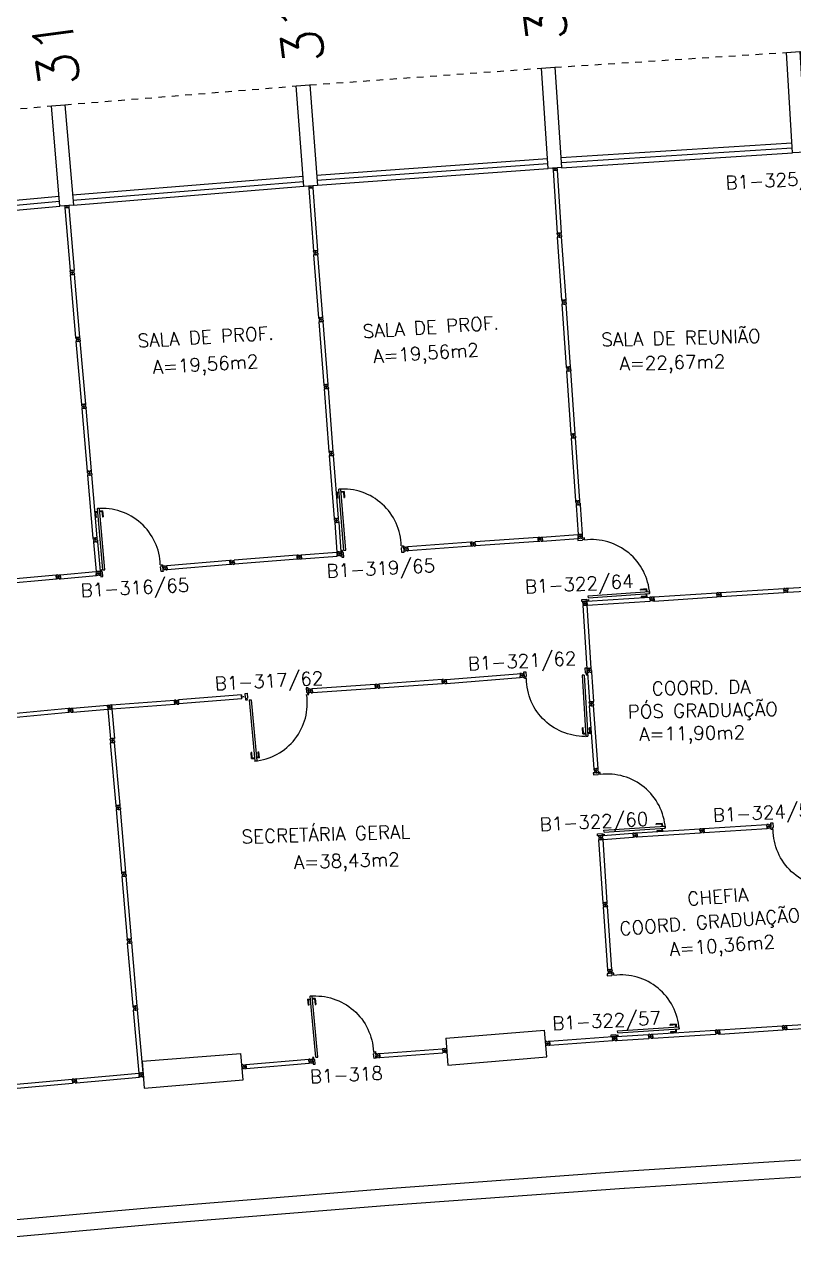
# Model space of a CAD drawing. Extents: x 26 to 324, y 73 to 188.
# Drawn here: x 143.14 to 154.6, y 160.16 to 178.36 of the extents above; entities that cross this region are included whole.
import ezdxf

# ---------------------------------------------------------------- set-up
doc = ezdxf.new("R2010")
doc.units = 0
doc.header["$LTSCALE"] = 0.01
doc.header["$MEASUREMENT"] = 0
doc.linetypes.add('HIDDEN2', pattern=[0.1875, 0.125, -0.0625])
doc.layers.get('0').update_dxf_attribs({"linetype": 'CONTINUOUS'})
doc.layers.get('DEFPOINTS').update_dxf_attribs({"linetype": 'CONTINUOUS'})
for name, color, linetype in [('BANC', 2, 'CONTINUOUS'), ('DIV', 2, 'CONTINUOUS'), ('ESQ', 1, 'CONTINUOUS'), ('ESTR', 3, 'CONTINUOUS'), ('NOPILAR1', 2, 'CONTINUOUS'), ('PROJ', 1, 'HIDDEN2'), ('TEXTO', 2, 'CONTINUOUS'), ('TEXTO-ENDEREÇO', 2, 'CONTINUOUS'), ('USO1', 2, 'CONTINUOUS'), ('ÁREA', 2, 'CONTINUOUS')]:
    doc.layers.add(name, color=color, linetype=linetype)
doc.styles.add('1', font='romans.shx')
doc.styles.add('NOPILAR', font='simplex.shx', dxfattribs={"height": 0.6})
doc.styles.add('UNB-100', font='simplex.shx', dxfattribs={"height": 0.2})
doc.styles.add('UNB-100-1', font='simplex.shx', dxfattribs={"height": 0.2})
doc.dimstyles.new('1-600', dxfattribs={"dimtxt": 1.1, "dimasz": 2.5, "dimexe": 2, "dimexo": 4, "dimgap": 0.2, "dimtad": 1, "dimdec": 0, "dimzin": 4, "dimdsep": 46, "dimlunit": 6, "dimtxsty": '1', "dimblk1": 'NONE', "dimblk2": 'NONE', "dimsah": 1, "dimcen": 0, "dimclrd": 2, "dimclre": 2, "dimclrt": 2, "dimadec": 0, "dimazin": 0, "dimtfac": 1, "dimtdec": 0, "dimtmove": 2, "dimatfit": 3, "dimldrblk": 'NONE', "dimfxl": 0, "dimtolj": 1, "dimtzin": 0, "dimarcsym": 0})

# ---------------------------------------------------------------- blocks, each defined once
blk = doc.blocks.new('PILAR-SLC')
blk.add_lwpolyline([(0.2, 0), (0.2, -1.5), (0, -1.5), (0, 0)], close=True)
blk = doc.blocks.new('DIVMT-SLC')
for p, q in [((-0.03, 0.03), (-0.03, 0.006)), ((-0.008, 0.03), (-0.03, 0.03)), ((-0.0185, 0.006), (-0.03, 0.006)), ((-0.0185, -0.006), (-0.0185, 0.006)), ((-0.008, 0.03), (-0.008, 0.02)), ((-0.008, 0.02), (0.008, 0.02)), ((-0.0051, 0), (0.0051, 0)), ((0.0051, 0), (-0.0051, 0)), ((-0.0051, 0), (0.0051, 0)), ((0, -0.0051), (0, 0.0051)), ((0, 0.0051), (0, -0.0051)), ((0.008, 0.03), (0.008, 0.02)), ((0.008, 0.03), (0.03, 0.03)), ((0.0205, 0.006), (0.03, 0.006)), ((0.0205, -0.006), (0.0205, 0.006)), ((0.0205, 0.006), (0.0205, -0.006)), ((0.0205, 0.006), (0.03, 0.006)), ((0.97, 0.03), (0.03, 0.03)), ((0.03, 0.006), (0.03, 0.03)), ((0.03, -0.03), (0.03, 0.03)), ((0.03, -0.005), (0.03, 0.005)), ((0.97, -0.03), (0.97, 0.03)), ((0.97, 0.03), (0.97, 0.009)), ((0.97, 0.009), (0.97, 0.027)), ((0.9795, 0.006), (0.97, 0.006)), ((0.97, -0.005), (0.97, 0.005)), ((0.9795, 0.006), (0.9795, -0.006)), ((1.0051, 0), (0.9949, 0)), ((1, 0.0051), (1, -0.0051)), ((-0.0185, -0.006), (-0.03, -0.006)), ((-0.03, -0.03), (-0.03, -0.006)), ((-0.008, -0.03), (-0.03, -0.03)), ((-0.008, -0.03), (-0.008, -0.02)), ((-0.008, -0.02), (0.008, -0.02)), ((0.008, -0.03), (0.008, -0.02)), ((0.008, -0.03), (0.03, -0.03)), ((0.0205, -0.006), (0.03, -0.006)), ((0.0205, -0.006), (0.03, -0.006)), ((0.03, -0.006), (0.03, -0.03)), ((0.97, -0.03), (0.03, -0.03)), ((0.9795, -0.006), (0.97, -0.006)), ((0.97, -0.009), (0.97, -0.027))]:
    blk.add_line(p, q)
blk = doc.blocks.new('MDIVMT-SLC')
for p, q in [((-0.03, 0.03), (-0.03, 0.006)), ((-0.008, 0.03), (-0.03, 0.03)), ((-0.0185, 0.006), (-0.03, 0.006)), ((-0.0185, -0.006), (-0.0185, 0.006)), ((-0.008, 0.03), (-0.008, 0.02)), ((-0.008, 0.02), (0.008, 0.02)), ((-0.0051, 0), (0.0051, 0)), ((-0.0051, 0), (0.0051, 0)), ((0, -0.0051), (0, 0.0051)), ((0, -0.0051), (0, 0.0051)), ((0.008, 0.03), (0.008, 0.02)), ((0.008, 0.03), (0.03, 0.03)), ((0.0205, 0.006), (0.03, 0.006)), ((0.0205, -0.006), (0.0205, 0.006)), ((0.0205, 0.006), (0.03, 0.006)), ((0.0205, -0.006), (0.0205, 0.006)), ((0.03, 0.03), (0.03, -0.03)), ((0.03, 0.03), (0.47, 0.03)), ((0.03, 0.006), (0.03, 0.03)), ((0.03, 0.009), (0.03, 0.027)), ((0.03, 0.005), (0.03, -0.005)), ((0.47, 0.03), (0.47, -0.03)), ((0.4795, 0.006), (0.47, 0.006)), ((0.47, 0.005), (0.47, -0.005)), ((0.4795, -0.006), (0.4795, 0.006)), ((0.4949, 0), (0.5051, 0)), ((0.5051, 0), (0.4949, 0)), ((0.5, -0.0051), (0.5, 0.0051)), ((-0.0185, -0.006), (-0.03, -0.006)), ((-0.03, -0.03), (-0.03, -0.006)), ((-0.008, -0.03), (-0.03, -0.03)), ((-0.008, -0.03), (-0.008, -0.02)), ((-0.008, -0.02), (0.008, -0.02)), ((0.008, -0.03), (0.008, -0.02)), ((0.008, -0.03), (0.03, -0.03)), ((0.0205, -0.006), (0.03, -0.006)), ((0.0205, -0.006), (0.03, -0.006)), ((0.03, -0.006), (0.03, -0.03)), ((0.03, -0.03), (0.03, -0.009)), ((0.03, -0.009), (0.03, -0.027)), ((0.03, -0.03), (0.47, -0.03)), ((0.4795, -0.006), (0.47, -0.006))]:
    blk.add_line(p, q)
blk = doc.blocks.new('MTT-SLC')
for p, q in [((-0.008, 0.03), (-0.03, 0.03)), ((-0.03, 0.03), (-0.03, 0.006)), ((-0.0185, 0.006), (-0.03, 0.006)), ((-0.0185, -0.006), (-0.0185, 0.006)), ((-0.008, 0.03), (-0.008, 0.02)), ((-0.008, 0.02), (0.008, 0.02)), ((-0.0051, 0), (0.0051, 0)), ((0, -0.0051), (0, 0.0051)), ((0.008, 0.03), (0.03, 0.03)), ((0.008, 0.03), (0.008, 0.02)), ((0.0205, -0.006), (0.0205, 0.006)), ((0.0205, 0.006), (0.03, 0.006)), ((0.03, 0.006), (0.03, 0.03)), ((-0.03, -0.03), (-0.03, -0.006)), ((-0.0185, -0.006), (-0.03, -0.006)), ((-0.008, -0.03), (-0.03, -0.03)), ((-0.008, -0.02), (0.008, -0.02)), ((-0.008, -0.03), (-0.008, -0.02)), ((0.008, -0.03), (0.008, -0.02)), ((0.008, -0.03), (0.03, -0.03)), ((0.0205, -0.006), (0.03, -0.006)), ((0.03, -0.006), (0.03, -0.03))]:
    blk.add_line(p, q)
blk = doc.blocks.new('PDV2E-SLC')
at = {"layer": 'DIV', "color": 1}
for p, q in [((0.023, 0.925), (0.063, 0.925)), ((0.023, 0.925), (0.023, 0.835)), ((0.033, 0.915), (0.063, 0.915)), ((0.033, 0.915), (0.033, 0.835)), ((0.138, 0.925), (0.097, 0.925)), ((0.128, 0.915), (0.097, 0.915)), ((0.128, 0.915), (0.128, 0.835)), ((0.138, 0.925), (0.138, 0.835)), ((0.033, 0.835), (0.023, 0.835)), ((0.128, 0.835), (0.137, 0.835))]:
    blk.add_line(p, q, dxfattribs=at)
at = {"layer": 'DIV'}
for p, q in [((0.065, 0.05), (0.065, 0.965)), ((0.095, 0.965), (0.065, 0.965)), ((0.095, 0.05), (0.095, 0.965)), ((0.049, 0.05), (0.029, 0.05)), ((0.029, 0.05), (0.029, 0.035)), ((0.029, 0.035), (0.029, -0.035)), ((0.049, 0.02), (0.049, 0.05)), ((0.049, 0.02), (0.059, 0.02)), ((0.059, -0.05), (0.059, 0.02)), ((0.065, 0.05), (0.095, 0.05)), ((0.928, -0.05), (0.928, 0.02)), ((0.938, 0.02), (0.928, 0.02)), ((0.938, 0.05), (0.958, 0.05)), ((0.938, 0.02), (0.938, 0.05)), ((0.958, 0.05), (0.958, 0.035)), ((0.958, 0.035), (0.958, -0.035)), ((0.029, -0.035), (0.029, -0.05)), ((0.029, -0.05), (0.059, -0.05)), ((0.958, -0.05), (0.928, -0.05)), ((0.958, -0.035), (0.958, -0.05))]:
    blk.add_line(p, q, dxfattribs=at)
at = {"layer": 'DIV', "color": 1}
blk.add_arc((0.062, 0.1), 0.865, 356.6786, 90, dxfattribs=at)
blk = doc.blocks.new('PDV2D-SLC')
at = {"layer": 'DIV'}
for p, q in [((0.03, 0.05), (0.06, 0.05)), ((0.03, 0.035), (0.03, 0.05)), ((0.03, -0.035), (0.03, 0.035)), ((0.06, 0.05), (0.06, -0.02)), ((0.941, 0.05), (0.941, -0.02)), ((0.971, 0.05), (0.941, 0.05)), ((0.971, 0.035), (0.971, 0.05)), ((0.971, -0.035), (0.971, 0.035)), ((0.03, -0.05), (0.03, -0.035)), ((0.05, -0.05), (0.03, -0.05)), ((0.05, -0.02), (0.06, -0.02)), ((0.05, -0.02), (0.05, -0.05)), ((0.079, -0.05), (0.109, -0.05)), ((0.079, -0.05), (0.079, -0.965)), ((0.109, -0.05), (0.109, -0.965)), ((0.951, -0.02), (0.941, -0.02)), ((0.951, -0.02), (0.951, -0.05)), ((0.951, -0.05), (0.971, -0.05)), ((0.971, -0.05), (0.971, -0.035)), ((0.109, -0.965), (0.079, -0.965))]:
    blk.add_line(p, q, dxfattribs=at)
at = {"layer": 'DIV', "color": 1}
for p, q in [((0.036, -0.925), (0.036, -0.835)), ((0.046, -0.835), (0.036, -0.835)), ((0.046, -0.915), (0.046, -0.835)), ((0.141, -0.915), (0.141, -0.835)), ((0.141, -0.835), (0.151, -0.835)), ((0.151, -0.925), (0.151, -0.835)), ((0.036, -0.925), (0.076, -0.925)), ((0.046, -0.915), (0.076, -0.915)), ((0.141, -0.915), (0.111, -0.915)), ((0.151, -0.925), (0.111, -0.925))]:
    blk.add_line(p, q, dxfattribs=at)
blk.add_arc((0.076, -0.1), 0.865, 270, 3.3214, dxfattribs=at)
blk = doc.blocks.new('DIVINI-SLC')
for p, q in [((-0.005, 0), (0.005, 0)), ((-0.005, 0), (0.005, 0)), ((0.008, 0.02), (0, 0.02)), ((0, 0.001), (0, 0.02)), ((0, -0.005), (0, 0.005)), ((0, -0.005), (0, 0.005)), ((0, -0.02), (0, 0.001)), ((0.008, 0.03), (0.03, 0.03)), ((0.008, 0.03), (0.008, 0.02)), ((0.02, 0.006), (0.03, 0.006)), ((0.02, 0.006), (0.02, -0.006)), ((0.02, -0.006), (0.02, 0.006)), ((0.02, 0.006), (0.03, 0.006)), ((0.02, -0.004), (0.02, 0.004)), ((0.023, 0.006), (0.027, 0.006)), ((0.03, -0.03), (0.03, 0.03)), ((0.03, 0.03), (0.03, -0.03)), ((0.03, 0.03), (0.97, 0.03)), ((0.03, 0.009), (0.03, 0.027)), ((0.03, 0.009), (0.03, 0.027)), ((0.03, -0.005), (0.03, 0.005)), ((0.03, 0.005), (0.03, -0.005)), ((0.97, 0.03), (0.97, -0.03)), ((0.98, 0.006), (0.97, 0.006)), ((0.97, 0.005), (0.97, -0.005)), ((0.98, -0.006), (0.98, 0.006)), ((0.995, 0), (1.005, 0)), ((1.005, 0), (0.995, 0)), ((1, -0.005), (1, 0.005)), ((0, -0.02), (0.008, -0.02)), ((0.008, -0.03), (0.008, -0.02)), ((0.008, -0.03), (0.03, -0.03)), ((0.02, -0.006), (0.03, -0.006)), ((0.02, -0.006), (0.03, -0.006)), ((0.023, -0.006), (0.027, -0.006)), ((0.03, -0.009), (0.03, -0.027)), ((0.03, -0.009), (0.03, -0.027)), ((0.03, -0.03), (0.03, -0.009)), ((0.03, -0.03), (0.97, -0.03)), ((0.98, -0.006), (0.97, -0.006))]:
    blk.add_line(p, q)
blk = doc.blocks.new('*D28')
at = {"color": 2, "linetype": 'ByBlock'}
for p, q in [((158.144, 182.148), (157.914, 186.649)), ((121.366, 178.702), (120.755, 183.159))]:
    blk.add_line(p, q, dxfattribs=at)
blk.add_arc((180.304, -251.282), 436.503, 92.92683, 97.80488, dxfattribs=at)
at = {"layer": 'DEFPOINTS', "color": 0, "linetype": 'ByBlock'}
for p in [(145.655, 183.844), (158.348, 178.153), (158.425, 176.655), (121.909, 174.739), (122.113, 173.253)]:
    blk.add_point(p, dxfattribs=at)
at = {"color": 2, "linetype": 'ByBlock', "insert": (139.414, 184.055), "char_height": 1.1, "attachment_point": 5, "rotation": 5.3659, "style": '1'}
blk.add_mtext('\\A1;Teoria Literária e Literatura-TEL', dxfattribs=at)
blk = doc.blocks.new('_NONE')
at = {"color": 0, "linetype": 'ByBlock'}
blk.add_circle((0, 0), 0.25, dxfattribs=at)

msp = doc.modelspace()

# ---------------------------------------------------------------- linework, layer by layer
at = {"layer": 'BANC'}
for p, q in [((155.571, 161.487), (152.06, 161.263)), ((152.057, 161.263), (148.548, 161.008)), ((155.587, 161.238), (152.076, 161.013)), ((148.546, 161.008), (145.039, 160.724)), ((152.075, 161.013), (148.566, 160.759)), ((145.037, 160.724), (141.533, 160.41)), ((148.566, 160.759), (145.059, 160.475)), ((145.059, 160.475), (141.555, 160.161))]:
    msp.add_line(p, q, dxfattribs=at)
at = {"layer": 'DIV'}
for p, q in [((150.814, 170.715), (150.792, 170.713)), ((150.792, 170.713), (150.793, 170.689)), ((150.805, 170.69), (150.793, 170.689)), ((150.806, 170.678), (150.805, 170.69)), ((150.814, 170.715), (150.814, 170.704)), ((150.814, 170.704), (150.83, 170.705)), ((150.819, 170.685), (150.829, 170.685)), ((150.819, 170.685), (150.829, 170.685)), ((150.824, 170.68), (150.823, 170.69)), ((150.824, 170.68), (150.823, 170.69)), ((150.83, 170.716), (150.852, 170.717)), ((150.83, 170.716), (150.83, 170.705)), ((150.844, 170.692), (150.853, 170.693)), ((150.844, 170.692), (150.853, 170.693)), ((150.845, 170.68), (150.844, 170.692)), ((150.845, 170.68), (150.844, 170.692)), ((150.845, 170.68), (150.854, 170.681)), ((150.845, 170.68), (150.854, 170.681)), ((150.852, 170.717), (151.385, 170.756)), ((150.852, 170.717), (150.856, 170.657)), ((150.853, 170.693), (150.852, 170.717)), ((150.853, 170.696), (150.852, 170.714)), ((150.853, 170.692), (150.854, 170.682)), ((150.854, 170.681), (150.856, 170.657)), ((150.856, 170.657), (150.854, 170.678)), ((150.854, 170.678), (150.856, 170.66)), ((150.856, 170.657), (151.389, 170.696)), ((151.385, 170.756), (151.389, 170.696)), ((151.396, 170.733), (151.387, 170.732)), ((151.387, 170.731), (151.388, 170.721)), ((151.397, 170.721), (151.396, 170.733)), ((151.412, 170.728), (151.422, 170.728)), ((151.422, 170.728), (151.412, 170.728)), ((151.412, 170.728), (151.422, 170.728)), ((151.418, 170.723), (151.417, 170.733)), ((151.418, 170.723), (151.417, 170.733)), ((151.437, 170.735), (151.447, 170.736)), ((151.438, 170.723), (151.437, 170.735)), ((151.445, 170.76), (151.449, 170.7)), ((151.447, 170.739), (151.446, 170.757)), ((151.447, 170.735), (151.448, 170.725)), ((151.449, 170.7), (151.448, 170.721)), ((151.448, 170.721), (151.449, 170.703)), ((147.853, 170.5), (147.857, 170.44)), ((147.855, 170.479), (147.854, 170.497)), ((150.806, 170.678), (150.794, 170.677)), ((150.796, 170.653), (150.794, 170.677)), ((150.818, 170.654), (150.796, 170.653)), ((150.817, 170.664), (150.833, 170.666)), ((150.818, 170.654), (150.817, 170.664)), ((150.834, 170.656), (150.833, 170.666)), ((150.834, 170.656), (150.856, 170.657)), ((147.222, 170.449), (147.2, 170.447)), ((147.2, 170.447), (147.202, 170.423)), ((147.213, 170.424), (147.202, 170.423)), ((147.214, 170.412), (147.203, 170.411)), ((147.205, 170.387), (147.203, 170.411)), ((147.227, 170.389), (147.205, 170.387)), ((147.214, 170.412), (147.213, 170.424)), ((147.222, 170.449), (147.223, 170.439)), ((147.223, 170.439), (147.239, 170.44)), ((147.226, 170.399), (147.242, 170.4)), ((147.227, 170.389), (147.226, 170.399)), ((147.227, 170.419), (147.237, 170.42)), ((147.227, 170.419), (147.237, 170.42)), ((147.233, 170.414), (147.232, 170.425)), ((147.233, 170.414), (147.232, 170.425)), ((147.238, 170.45), (147.26, 170.452)), ((147.238, 170.45), (147.239, 170.44)), ((147.243, 170.39), (147.242, 170.4)), ((147.243, 170.39), (147.264, 170.392)), ((147.252, 170.427), (147.262, 170.428)), ((147.252, 170.427), (147.262, 170.428)), ((147.253, 170.415), (147.252, 170.427)), ((147.253, 170.415), (147.252, 170.427)), ((147.253, 170.415), (147.263, 170.416)), ((147.253, 170.415), (147.263, 170.416)), ((147.26, 170.452), (147.793, 170.495)), ((147.26, 170.452), (147.264, 170.392)), ((147.262, 170.428), (147.26, 170.452)), ((147.261, 170.431), (147.26, 170.449)), ((147.262, 170.427), (147.263, 170.417)), ((147.263, 170.416), (147.264, 170.392)), ((147.264, 170.392), (147.263, 170.413)), ((147.263, 170.413), (147.264, 170.395)), ((147.264, 170.392), (147.798, 170.435)), ((147.793, 170.495), (147.798, 170.435)), ((147.805, 170.472), (147.795, 170.471)), ((147.795, 170.47), (147.796, 170.46)), ((147.805, 170.46), (147.796, 170.459)), ((147.805, 170.46), (147.805, 170.472)), ((147.82, 170.467), (147.831, 170.468)), ((147.831, 170.468), (147.82, 170.467)), ((147.82, 170.467), (147.831, 170.468)), ((147.826, 170.463), (147.825, 170.473)), ((147.826, 170.463), (147.825, 170.473)), ((147.845, 170.475), (147.855, 170.476)), ((147.846, 170.463), (147.845, 170.475)), ((147.846, 170.463), (147.856, 170.464)), ((147.855, 170.475), (147.856, 170.465)), ((147.857, 170.44), (147.856, 170.461)), ((147.856, 170.461), (147.857, 170.443)), ((143.633, 170.153), (143.611, 170.151)), ((143.611, 170.151), (143.613, 170.127)), ((143.633, 170.153), (143.633, 170.143)), ((143.633, 170.143), (143.649, 170.144)), ((143.649, 170.154), (143.67, 170.156)), ((143.649, 170.154), (143.649, 170.144)), ((143.663, 170.131), (143.673, 170.132)), ((143.663, 170.131), (143.673, 170.132)), ((143.67, 170.156), (144.203, 170.204)), ((143.67, 170.156), (143.676, 170.096)), ((143.673, 170.132), (143.67, 170.156)), ((143.672, 170.135), (143.671, 170.153)), ((143.676, 170.096), (144.209, 170.144)), ((144.203, 170.204), (144.209, 170.144)), ((144.215, 170.181), (144.206, 170.18)), ((144.206, 170.179), (144.206, 170.169)), ((144.216, 170.169), (144.207, 170.168)), ((144.216, 170.169), (144.215, 170.181)), ((144.231, 170.176), (144.241, 170.177)), ((144.241, 170.177), (144.231, 170.176)), ((144.231, 170.176), (144.241, 170.177)), ((144.236, 170.172), (144.235, 170.182)), ((144.236, 170.172), (144.236, 170.182)), ((144.256, 170.184), (144.265, 170.185)), ((144.257, 170.172), (144.256, 170.184)), ((144.257, 170.172), (144.266, 170.173)), ((144.264, 170.209), (144.268, 170.149)), ((144.265, 170.188), (144.264, 170.206)), ((144.265, 170.184), (144.266, 170.174)), ((144.268, 170.149), (144.267, 170.17)), ((144.267, 170.17), (144.268, 170.152)), ((143.624, 170.128), (143.613, 170.127)), ((143.625, 170.116), (143.614, 170.115)), ((143.616, 170.091), (143.614, 170.115)), ((143.638, 170.093), (143.616, 170.091)), ((143.625, 170.116), (143.624, 170.128)), ((143.637, 170.103), (143.653, 170.104)), ((143.638, 170.093), (143.637, 170.103)), ((143.638, 170.123), (143.648, 170.124)), ((143.638, 170.123), (143.648, 170.124)), ((143.644, 170.118), (143.643, 170.129)), ((143.644, 170.118), (143.643, 170.129)), ((143.654, 170.094), (143.653, 170.104)), ((143.654, 170.094), (143.676, 170.096)), ((143.664, 170.119), (143.663, 170.131)), ((143.664, 170.119), (143.663, 170.131)), ((143.664, 170.119), (143.674, 170.12)), ((143.664, 170.119), (143.674, 170.12)), ((143.673, 170.131), (143.673, 170.121)), ((143.674, 170.12), (143.676, 170.096)), ((143.676, 170.096), (143.674, 170.117)), ((143.674, 170.117), (143.675, 170.099)), ((154.51, 169.955), (154.931, 169.981)), ((154.514, 169.896), (154.935, 169.922)), ((151.478, 169.762), (151.456, 169.76)), ((151.458, 169.736), (151.456, 169.76)), ((151.456, 169.76), (151.46, 169.7)), ((151.467, 169.737), (151.458, 169.736)), ((151.467, 169.737), (151.458, 169.736)), ((151.458, 169.735), (151.459, 169.725)), ((151.468, 169.725), (151.459, 169.724)), ((151.468, 169.725), (151.459, 169.724)), ((151.459, 169.724), (151.46, 169.7)), ((151.482, 169.702), (151.46, 169.7)), ((151.467, 169.737), (151.468, 169.725)), ((151.468, 169.725), (151.467, 169.737)), ((151.478, 169.762), (151.479, 169.752)), ((151.495, 169.753), (151.479, 169.752)), ((151.498, 169.713), (151.482, 169.712)), ((151.482, 169.702), (151.482, 169.712)), ((151.493, 169.733), (151.483, 169.732)), ((151.483, 169.732), (151.493, 169.733)), ((151.493, 169.733), (151.483, 169.732)), ((151.488, 169.737), (151.488, 169.727)), ((151.488, 169.727), (151.488, 169.737)), ((151.494, 169.763), (151.516, 169.764)), ((151.494, 169.763), (151.495, 169.753)), ((151.498, 169.703), (151.498, 169.713)), ((151.498, 169.703), (151.52, 169.704)), ((151.506, 169.739), (151.518, 169.74)), ((151.506, 169.739), (151.507, 169.728)), ((151.507, 169.728), (151.518, 169.728)), ((151.516, 169.764), (151.518, 169.74)), ((151.52, 169.704), (151.518, 169.728)), ((149.421, 168.597), (150.542, 168.686)), ((150.542, 168.686), (150.521, 168.685)), ((150.521, 168.685), (150.522, 168.661)), ((150.542, 168.686), (150.543, 168.676)), ((150.543, 168.676), (150.559, 168.677)), ((150.558, 168.687), (150.58, 168.689)), ((150.558, 168.687), (150.559, 168.677)), ((150.58, 168.689), (150.584, 168.629)), ((150.582, 168.665), (150.58, 168.689)), ((150.582, 168.668), (150.581, 168.686)), ((149.383, 168.594), (149.361, 168.593)), ((149.361, 168.593), (149.363, 168.569)), ((149.375, 168.57), (149.363, 168.569)), ((149.375, 168.558), (149.364, 168.557)), ((149.366, 168.533), (149.364, 168.557)), ((149.388, 168.535), (149.366, 168.533)), ((149.375, 168.558), (149.375, 168.57)), ((149.383, 168.594), (149.384, 168.584)), ((149.384, 168.584), (149.4, 168.585)), ((149.387, 168.544), (149.403, 168.546)), ((149.388, 168.535), (149.387, 168.544)), ((149.388, 168.565), (149.399, 168.565)), ((149.388, 168.565), (149.399, 168.565)), ((149.394, 168.56), (149.393, 168.57)), ((149.394, 168.56), (149.393, 168.57)), ((149.399, 168.595), (149.421, 168.597)), ((149.399, 168.595), (149.4, 168.585)), ((149.403, 168.536), (149.403, 168.546)), ((149.403, 168.536), (149.425, 168.537)), ((149.414, 168.572), (149.423, 168.573)), ((149.414, 168.572), (149.423, 168.573)), ((149.414, 168.56), (149.414, 168.572)), ((149.414, 168.56), (149.414, 168.572)), ((149.414, 168.56), (149.424, 168.561)), ((149.414, 168.56), (149.424, 168.561)), ((149.423, 168.573), (149.421, 168.597)), ((149.421, 168.597), (149.425, 168.537)), ((149.423, 168.576), (149.422, 168.594)), ((149.423, 168.572), (149.424, 168.562)), ((149.424, 168.561), (149.425, 168.537)), ((149.424, 168.558), (149.425, 168.54)), ((149.425, 168.537), (149.424, 168.558)), ((149.425, 168.537), (150.525, 168.625)), ((150.534, 168.662), (150.522, 168.661)), ((150.534, 168.65), (150.523, 168.649)), ((150.525, 168.625), (150.523, 168.649)), ((150.547, 168.626), (150.525, 168.625)), ((150.534, 168.65), (150.534, 168.662)), ((150.546, 168.636), (150.562, 168.637)), ((150.547, 168.626), (150.546, 168.636)), ((150.547, 168.657), (150.558, 168.657)), ((150.547, 168.657), (150.558, 168.657)), ((150.553, 168.652), (150.552, 168.662)), ((150.553, 168.652), (150.552, 168.662)), ((150.562, 168.628), (150.562, 168.637)), ((150.562, 168.628), (150.584, 168.629)), ((150.573, 168.664), (150.582, 168.665)), ((150.573, 168.664), (150.582, 168.665)), ((150.573, 168.652), (150.573, 168.664)), ((150.573, 168.652), (150.573, 168.664)), ((150.573, 168.652), (150.583, 168.653)), ((150.573, 168.652), (150.583, 168.653)), ((150.582, 168.664), (150.583, 168.654)), ((150.583, 168.653), (150.584, 168.629)), ((150.584, 168.629), (150.583, 168.65)), ((150.583, 168.65), (150.584, 168.632)), ((143.815, 168.167), (143.793, 168.165)), ((143.793, 168.165), (143.795, 168.141)), ((143.806, 168.142), (143.795, 168.141)), ((143.807, 168.13), (143.806, 168.142)), ((143.815, 168.167), (143.816, 168.157)), ((143.816, 168.157), (143.832, 168.158)), ((143.82, 168.137), (143.83, 168.138)), ((143.82, 168.137), (143.83, 168.138)), ((143.826, 168.133), (143.825, 168.143)), ((143.826, 168.133), (143.825, 168.143)), ((143.831, 168.168), (143.853, 168.17)), ((143.831, 168.168), (143.832, 168.158)), ((143.845, 168.145), (143.855, 168.146)), ((143.845, 168.145), (143.855, 168.146)), ((143.846, 168.133), (143.845, 168.145)), ((143.846, 168.133), (143.845, 168.145)), ((143.846, 168.133), (143.856, 168.134)), ((143.846, 168.133), (143.856, 168.134)), ((143.853, 168.17), (144.375, 168.215)), ((143.853, 168.17), (143.858, 168.11)), ((143.855, 168.146), (143.853, 168.17)), ((143.854, 168.149), (143.853, 168.167)), ((143.855, 168.145), (143.856, 168.135)), ((143.856, 168.134), (143.858, 168.11)), ((143.858, 168.11), (143.856, 168.131)), ((143.856, 168.131), (143.858, 168.113)), ((143.858, 168.11), (144.38, 168.155)), ((144.375, 168.215), (144.38, 168.155)), ((144.387, 168.192), (144.377, 168.191)), ((144.377, 168.19), (144.378, 168.18)), ((144.388, 168.18), (144.378, 168.179)), ((144.388, 168.18), (144.387, 168.192)), ((144.413, 168.188), (144.403, 168.187)), ((144.403, 168.187), (144.413, 168.188)), ((144.413, 168.184), (144.403, 168.184)), ((144.403, 168.184), (144.413, 168.184)), ((144.408, 168.183), (144.407, 168.193)), ((144.407, 168.189), (144.408, 168.179)), ((144.428, 168.192), (144.429, 168.18)), ((144.428, 168.192), (144.437, 168.192)), ((144.429, 168.18), (144.438, 168.18)), ((144.44, 168.157), (144.435, 168.216)), ((144.438, 168.181), (144.437, 168.191)), ((143.807, 168.13), (143.796, 168.129)), ((143.798, 168.105), (143.796, 168.129)), ((143.82, 168.107), (143.798, 168.105)), ((143.819, 168.117), (143.835, 168.118)), ((143.82, 168.107), (143.819, 168.117)), ((143.836, 168.108), (143.835, 168.118)), ((143.836, 168.108), (143.858, 168.11)), ((151.626, 167.264), (151.65, 167.266)), ((151.628, 167.242), (151.626, 167.264)), ((151.628, 167.242), (151.638, 167.243)), ((151.629, 167.226), (151.639, 167.227)), ((151.629, 167.226), (151.63, 167.204)), ((151.638, 167.243), (151.639, 167.227)), ((151.651, 167.254), (151.65, 167.266)), ((151.651, 167.254), (151.663, 167.255)), ((151.663, 167.237), (151.653, 167.236)), ((151.653, 167.236), (151.663, 167.237)), ((151.658, 167.241), (151.658, 167.231)), ((151.658, 167.231), (151.658, 167.241)), ((151.658, 167.241), (151.658, 167.231)), ((151.686, 167.268), (151.662, 167.267)), ((151.663, 167.255), (151.662, 167.267)), ((151.677, 167.246), (151.679, 167.23)), ((151.687, 167.246), (151.677, 167.246)), ((151.688, 167.23), (151.679, 167.23)), ((151.687, 167.246), (151.686, 167.268)), ((151.688, 167.23), (151.69, 167.208)), ((151.63, 167.204), (151.69, 167.208)), ((151.654, 167.206), (151.63, 167.204)), ((151.665, 167.216), (151.653, 167.215)), ((151.653, 167.215), (151.665, 167.216)), ((151.653, 167.215), (151.654, 167.206)), ((151.653, 167.215), (151.654, 167.206)), ((151.655, 167.206), (151.665, 167.207)), ((151.665, 167.216), (151.666, 167.207)), ((151.665, 167.216), (151.666, 167.207)), ((151.666, 167.207), (151.69, 167.208)), ((151.754, 166.27), (152.203, 166.306)), ((151.758, 166.211), (152.207, 166.246)), ((152.225, 166.308), (152.203, 166.306)), ((152.205, 166.282), (152.203, 166.306)), ((152.203, 166.306), (152.207, 166.246)), ((152.214, 166.283), (152.205, 166.282)), ((152.214, 166.283), (152.205, 166.282)), ((152.205, 166.281), (152.206, 166.271)), ((152.215, 166.271), (152.206, 166.27)), ((152.215, 166.271), (152.206, 166.27)), ((152.206, 166.27), (152.207, 166.246)), ((152.229, 166.248), (152.207, 166.246)), ((152.214, 166.283), (152.215, 166.271)), ((152.215, 166.271), (152.214, 166.283)), ((152.225, 166.308), (152.226, 166.298)), ((152.242, 166.299), (152.226, 166.298)), ((152.245, 166.259), (152.229, 166.258)), ((152.229, 166.248), (152.229, 166.258)), ((152.24, 166.279), (152.23, 166.278)), ((152.23, 166.278), (152.24, 166.279)), ((152.24, 166.279), (152.23, 166.278)), ((152.235, 166.283), (152.235, 166.273)), ((152.235, 166.273), (152.235, 166.283)), ((152.241, 166.309), (152.263, 166.31)), ((152.241, 166.309), (152.242, 166.299)), ((152.245, 166.249), (152.245, 166.259)), ((152.245, 166.249), (152.267, 166.251)), ((151.852, 164.273), (151.83, 164.271)), ((151.832, 164.247), (151.83, 164.271)), ((151.841, 164.248), (151.832, 164.247)), ((151.841, 164.248), (151.832, 164.247)), ((151.842, 164.236), (151.833, 164.235)), ((151.842, 164.236), (151.833, 164.235)), ((151.833, 164.235), (151.834, 164.211)), ((151.856, 164.213), (151.834, 164.211)), ((151.841, 164.248), (151.842, 164.236)), ((151.842, 164.236), (151.841, 164.248)), ((151.852, 164.273), (151.853, 164.263)), ((151.869, 164.264), (151.853, 164.263)), ((151.871, 164.224), (151.856, 164.223)), ((151.856, 164.213), (151.856, 164.223)), ((151.867, 164.244), (151.857, 164.243)), ((151.857, 164.243), (151.867, 164.244)), ((151.867, 164.244), (151.857, 164.243)), ((151.862, 164.248), (151.862, 164.238)), ((151.862, 164.238), (151.862, 164.248)), ((151.868, 164.274), (151.89, 164.275)), ((151.868, 164.274), (151.869, 164.264)), ((151.872, 164.214), (151.871, 164.224)), ((151.872, 164.214), (151.894, 164.215)), ((151.88, 164.251), (151.892, 164.251)), ((151.88, 164.251), (151.881, 164.239)), ((151.881, 164.239), (151.892, 164.239)), ((151.89, 164.275), (151.892, 164.251)), ((151.894, 164.215), (151.892, 164.239)), ((149.415, 163.249), (150.887, 163.368)), ((149.415, 163.249), (149.447, 162.85)), ((150.919, 162.972), (150.887, 163.368)), ((151.926, 163.245), (151.936, 163.246)), ((151.931, 163.241), (151.93, 163.251)), ((151.951, 163.253), (151.96, 163.254)), ((151.952, 163.241), (151.951, 163.253)), ((151.952, 163.241), (151.961, 163.242)), ((151.958, 163.278), (152.435, 163.308)), ((151.958, 163.278), (151.963, 163.218)), ((151.96, 163.257), (151.959, 163.275)), ((151.96, 163.253), (151.961, 163.243)), ((151.961, 163.239), (151.963, 163.221)), ((151.963, 163.218), (151.961, 163.239)), ((151.963, 163.218), (152.439, 163.248)), ((152.457, 163.309), (152.435, 163.308)), ((152.435, 163.308), (152.439, 163.248)), ((152.437, 163.284), (152.435, 163.308)), ((152.446, 163.284), (152.437, 163.284)), ((152.446, 163.284), (152.437, 163.284)), ((152.437, 163.283), (152.437, 163.273)), ((152.447, 163.272), (152.438, 163.272)), ((152.447, 163.272), (152.438, 163.272)), ((152.438, 163.272), (152.439, 163.248)), ((152.461, 163.249), (152.439, 163.248)), ((152.447, 163.272), (152.446, 163.284)), ((152.446, 163.284), (152.447, 163.272)), ((152.457, 163.309), (152.458, 163.299)), ((152.474, 163.3), (152.458, 163.299)), ((152.476, 163.261), (152.46, 163.259)), ((152.461, 163.249), (152.46, 163.259)), ((152.472, 163.28), (152.462, 163.28)), ((152.462, 163.28), (152.472, 163.28)), ((152.472, 163.28), (152.462, 163.28)), ((152.467, 163.275), (152.467, 163.285)), ((152.467, 163.285), (152.467, 163.275)), ((152.473, 163.31), (152.495, 163.312)), ((152.473, 163.31), (152.474, 163.3)), ((152.477, 163.251), (152.476, 163.261)), ((152.477, 163.251), (152.499, 163.252)), ((152.485, 163.287), (152.496, 163.288)), ((152.485, 163.287), (152.486, 163.275)), ((152.486, 163.275), (152.497, 163.276)), ((152.495, 163.312), (152.496, 163.288)), ((152.499, 163.252), (152.497, 163.276)), ((148.43, 163.022), (149.367, 163.093)), ((149.389, 163.095), (149.367, 163.093)), ((149.367, 163.093), (149.372, 163.034)), ((149.369, 163.07), (149.367, 163.093)), ((149.378, 163.07), (149.369, 163.07)), ((149.378, 163.07), (149.369, 163.07)), ((149.369, 163.069), (149.37, 163.059)), ((149.379, 163.058), (149.37, 163.058)), ((149.379, 163.058), (149.37, 163.058)), ((149.37, 163.058), (149.372, 163.034)), ((149.379, 163.058), (149.378, 163.07)), ((149.378, 163.07), (149.379, 163.058)), ((149.389, 163.095), (149.39, 163.085)), ((149.406, 163.087), (149.39, 163.085)), ((149.409, 163.047), (149.393, 163.045)), ((149.394, 163.035), (149.393, 163.045)), ((149.404, 163.066), (149.394, 163.066)), ((149.394, 163.066), (149.404, 163.066)), ((149.404, 163.066), (149.394, 163.066)), ((149.4, 163.061), (149.399, 163.071)), ((149.399, 163.071), (149.4, 163.061)), ((149.405, 163.097), (149.427, 163.098)), ((149.405, 163.097), (149.406, 163.087)), ((149.41, 163.037), (149.409, 163.047)), ((149.41, 163.037), (149.432, 163.038)), ((149.417, 163.073), (149.429, 163.074)), ((149.417, 163.073), (149.418, 163.061)), ((149.418, 163.061), (149.43, 163.062)), ((149.427, 163.098), (149.429, 163.074)), ((149.432, 163.038), (149.43, 163.062)), ((150.923, 163.203), (150.901, 163.201)), ((150.901, 163.201), (150.906, 163.141)), ((150.903, 163.177), (150.901, 163.201)), ((150.912, 163.178), (150.903, 163.177)), ((150.912, 163.178), (150.903, 163.177)), ((150.903, 163.176), (150.904, 163.166)), ((150.913, 163.166), (150.904, 163.165)), ((150.913, 163.166), (150.904, 163.165)), ((150.904, 163.165), (150.906, 163.141)), ((150.928, 163.143), (150.906, 163.141)), ((150.913, 163.166), (150.912, 163.178)), ((150.912, 163.178), (150.913, 163.166)), ((150.923, 163.203), (150.924, 163.193)), ((150.94, 163.194), (150.924, 163.193)), ((150.943, 163.154), (150.927, 163.153)), ((150.928, 163.143), (150.927, 163.153)), ((150.938, 163.174), (150.928, 163.173)), ((150.928, 163.173), (150.938, 163.174)), ((150.938, 163.174), (150.928, 163.173)), ((150.934, 163.168), (150.933, 163.179)), ((150.933, 163.179), (150.934, 163.168)), ((150.939, 163.204), (150.961, 163.206)), ((150.939, 163.204), (150.94, 163.194)), ((150.944, 163.144), (150.943, 163.154)), ((150.944, 163.144), (150.965, 163.146)), ((150.951, 163.181), (150.963, 163.182)), ((150.951, 163.181), (150.952, 163.169)), ((150.952, 163.169), (150.964, 163.17)), ((150.961, 163.206), (150.963, 163.182)), ((150.965, 163.146), (150.964, 163.17)), ((144.89, 162.906), (146.363, 163.025)), ((144.89, 162.906), (144.923, 162.507)), ((146.395, 162.629), (146.363, 163.025)), ((148.397, 162.989), (148.408, 162.99)), ((148.403, 162.985), (148.402, 162.995)), ((148.423, 162.986), (148.422, 162.998)), ((148.422, 162.998), (148.432, 162.998)), ((148.423, 162.986), (148.433, 162.986)), ((148.43, 163.022), (148.435, 162.962)), ((148.432, 163.001), (148.43, 163.019)), ((148.432, 162.997), (148.433, 162.987)), ((148.433, 162.983), (148.435, 162.965)), ((148.435, 162.962), (148.433, 162.983)), ((148.435, 162.962), (149.372, 163.034)), ((149.394, 163.035), (149.372, 163.034)), ((149.447, 162.85), (150.919, 162.972)), ((144.872, 162.704), (144.882, 162.705)), ((144.877, 162.699), (144.876, 162.709)), ((144.896, 162.712), (144.906, 162.713)), ((144.898, 162.7), (144.896, 162.712)), ((144.898, 162.7), (144.907, 162.701)), ((144.904, 162.737), (144.909, 162.677)), ((144.906, 162.716), (144.904, 162.734)), ((144.906, 162.712), (144.907, 162.702)), ((144.907, 162.698), (144.909, 162.68)), ((144.909, 162.677), (144.907, 162.698)), ((144.923, 162.507), (146.395, 162.629))]:
    msp.add_line(p, q, dxfattribs=at)
at = {"layer": 'ESQ'}
for p, q in [((151.131, 176.372), (154.572, 176.592)), ((151.135, 176.297), (154.577, 176.517)), ((147.491, 176.109), (150.93, 176.358)), ((151.14, 176.222), (154.581, 176.442)), ((147.496, 176.034), (150.935, 176.283)), ((147.502, 175.959), (150.941, 176.208)), ((143.853, 175.815), (147.29, 176.093)), ((143.859, 175.74), (147.296, 176.018)), ((140.218, 175.49), (143.653, 175.797)), ((143.865, 175.665), (147.302, 175.944)), ((140.225, 175.415), (143.659, 175.723)), ((140.232, 175.34), (143.666, 175.648))]:
    msp.add_line(p, q, dxfattribs=at)
at = {"layer": 'ESTR'}
msp.add_lwpolyline([(154.693, 177.951), (154.782, 176.454), (154.582, 176.442), (154.493, 177.939)], close=True, dxfattribs=at)
at = {"layer": 'PROJ'}
for p, q in [((151.038, 177.718), (154.492, 177.939)), ((147.387, 177.455), (150.839, 177.705)), ((143.738, 177.16), (147.187, 177.439)), ((140.091, 176.834), (143.539, 177.143))]:
    msp.add_line(p, q, dxfattribs=at)

# ---------------------------------------------------------------- block references
at = {"layer": 'DIV'}
for name, p, rotation in [('DIVINI-SLC', (151.042, 176.215), 273.8024569365843), ('DIVINI-SLC', (147.403, 175.951), 274.2902652699177), ('DIVINI-SLC', (143.767, 175.657), 274.778073603251), ('DIVMT-SLC', (151.108, 175.217), 274.0538961353335), ('DIVMT-SLC', (147.478, 174.954), 274.5417044686669), ('DIVMT-SLC', (143.85, 174.66), 275.0295128020002), ('DIVMT-SLC', (151.179, 174.22), 273.9249707364857), ('DIVMT-SLC', (147.557, 173.957), 274.412779069819), ('DIVMT-SLC', (143.938, 173.664), 274.9005874031524), ('DIVMT-SLC', (151.247, 173.222), 273.9349612981195), ('DIVMT-SLC', (147.634, 172.96), 274.4227696314529), ('DIVMT-SLC', (144.023, 172.668), 274.9105779647862), ('DIVMT-SLC', (151.316, 172.225), 273.9333224490764), ('DIVMT-SLC', (147.711, 171.963), 274.4211307824098), ('DIVMT-SLC', (144.109, 171.671), 274.9089391157431), ('PDV2E-SLC', (147.833, 170.464), 4.41135360677343), ('MDIVMT-SLC', (151.385, 171.227), 273.8463882643073), ('PDV2E-SLC', (144.244, 170.174), 4.899153606773402), ('MDIVMT-SLC', (147.788, 170.966), 274.3341965976407), ('MDIVMT-SLC', (144.195, 170.675), 274.822004930974), ('DIVMT-SLC', (149.826, 170.613), 4.066754392854746), ('PDV2D-SLC', (151.495, 169.732), 93.81399614723561), ('MTT-SLC', (151.417, 170.728), 3.900451221047286), ('MTT-SLC', (147.825, 170.468), 4.388251221047259), ('DIVMT-SLC', (148.824, 170.54), 4.156026556045664), ('DIVMT-SLC', (145.234, 170.258), 4.643826556045643), ('DIVMT-SLC', (146.235, 170.339), 4.554554392854718), ('DIVMT-SLC', (142.647, 170.035), 5.042354392854747), ('MTT-SLC', (144.236, 170.177), 4.876051221047282), ('DIVMT-SLC', (154.482, 169.924), 183.6468496527135), ('DIVMT-SLC', (152.486, 169.796), 183.7523647575262), ('DIVMT-SLC', (153.484, 169.86), 183.8411354532434), ('DIVMT-SLC', (151.488, 169.731), 273.8843875585699), ('MDIVMT-SLC', (151.556, 168.733), 273.9801178474738), ('DIVMT-SLC', (147.398, 168.425), 4.023413039210598), ('DIVMT-SLC', (148.396, 168.495), 4.023413039210598), ('DIVMT-SLC', (145.405, 168.259), 4.511213039210577), ('PDV2D-SLC', (146.402, 168.334), 5.293930722839225), ('DIVMT-SLC', (142.83, 168.042), 5.510402316320972), ('MDIVMT-SLC', (144.408, 168.184), 274.9557511808071), ('MDIVMT-SLC', (144.408, 168.184), 274.9557345141404), ('DIVMT-SLC', (151.586, 168.234), 274.1128652548708), ('DIVMT-SLC', (144.447, 167.686), 275.0884819215374), ('PDV2D-SLC', (151.728, 166.239), 93.81399614723561), ('DIVMT-SLC', (144.536, 166.69), 274.8600042252365), ('DIVMT-SLC', (153.233, 166.343), 183.7523647575262), ('DIVMT-SLC', (151.726, 166.239), 273.7408142522242), ('DIVMT-SLC', (144.621, 165.693), 274.7164309188909), ('DIVMT-SLC', (151.791, 165.241), 274.0751872072932), ('DIVMT-SLC', (144.703, 164.697), 275.0508038739598), ('PDV2D-SLC', (151.933, 163.246), 93.81399614723561), ('DIVMT-SLC', (144.791, 163.7), 274.9504974415407), ('DIVMT-SLC', (154.463, 163.408), 183.8411354532434), ('DIVMT-SLC', (155.461, 163.471), 183.6468496527135), ('DIVMT-SLC', (151.931, 163.246), 184.1346496527135), ('MTT-SLC', (151.931, 163.246), 3.670856325960261), ('DIVMT-SLC', (153.465, 163.344), 183.7523647575262), ('MTT-SLC', (146.409, 162.825), 184.6224496527135), ('DIVMT-SLC', (147.406, 162.909), 184.8167354532434), ('MTT-SLC', (148.402, 162.99), 4.158656325960285), ('DIVMT-SLC', (144.877, 162.704), 185.1102496527135), ('MTT-SLC', (144.877, 162.704), 4.646456325960258), ('DIVMT-SLC', (143.881, 162.615), 185.3045354532434)]:
    msp.add_blockref(name, p, dxfattribs=dict(at, rotation=rotation))
at = {"layer": 'DIV', "xscale": -1}
for name, p, rotation in [('PDV2D-SLC', (151.552, 168.717), 3.412353976729099), ('DIVMT-SLC', (145.406, 168.258), 4.252433576069723), ('PDV2D-SLC', (155.229, 166.466), 3.379458669501574), ('DIVMT-SLC', (154.231, 166.406), 3.62430072661625), ('PDV2D-SLC', (147.406, 162.909), 185.430903158184)]:
    msp.add_blockref(name, p, dxfattribs=dict(at, rotation=rotation))
at = {"layer": 'ESTR'}
for p, rotation in [((154.493, 177.939), 3.414634146341463), ((150.84, 177.705), 3.902439024390244), ((147.188, 177.439), 4.390243902439023), ((143.54, 177.143), 4.878048780487804)]:
    msp.add_blockref('PILAR-SLC', p, dxfattribs=dict(at, rotation=rotation))

# ---------------------------------------------------------------- texts
at = {"layer": 'NOPILAR1', "style": 'NOPILAR'}
for s, p in [('321', (151.235, 178.136)), ('321', (151.235, 178.136)), ('318', (147.611, 177.807)), ('318', (147.61, 177.807)), ('315', (143.967, 177.465)), ('315', (143.967, 177.465))]:
    msp.add_text(s, height=0.6, rotation=97.3487, dxfattribs=at).set_placement(p)
at = {"layer": 'TEXTO', "style": 'UNB-100'}
for s, rotation, p in [('SALA DE PROF.', 3.7346, (148.184, 173.681)), ('SALA DE PROF.', 3.3621, (144.829, 173.541)), ('SALA DE REUNIÃO', 1.3622, (151.735, 173.559)), ('COORD. DA', 1.1003, (152.485, 168.361)), ('PÓS GRADUAÇÃO', 1.1003, (152.127, 168.014)), ('SECRETÁRIA GERAL', 1.8016, (146.376, 166.152)), ('CHEFIA', 4.393, (153.021, 165.225)), ('COORD. GRADUAÇÃO', 4.393, (152.011, 164.781))]:
    msp.add_text(s, height=0.2, rotation=rotation, dxfattribs=at).set_placement(p)
at = {"layer": 'TEXTO-ENDEREÇO', "style": 'UNB-100-1'}
for s, p in [('B1-325/69', (153.588, 175.897)), ('B1-319/65', (147.643, 170.11)), ('B1-322/64', (150.599, 169.877)), ('B1-316/65', (143.98, 169.821)), ('B1-321/62', (149.748, 168.729)), ('B1-317/62', (145.978, 168.433)), ('B1-324/59', (153.398, 166.472)), ('B1-322/60', (150.819, 166.335)), ('B1-322/57', (151.007, 163.37)), ('B1-318', (147.395, 162.577))]:
    msp.add_text(s, height=0.2, rotation=3.0253, dxfattribs=at).set_placement(p)
at = {"layer": 'ÁREA', "style": 'UNB-100'}
for s, rotation, p in [('A=19,56m2', 3.7346, (148.34, 173.31)), ('A=19,56m2', 3.3621, (145.054, 173.148)), ('A=22,67m2', 1.3622, (152.005, 173.202)), ('A=11,90m2', 1.1003, (152.299, 167.681)), ('A=38,43m2', 1.8016, (147.154, 165.771)), ('A=10,36m2', 4.393, (152.754, 164.474))]:
    msp.add_text(s, height=0.2, rotation=rotation, dxfattribs=at).set_placement(p)

# ---------------------------------------------------------------- dimensions: what is measured, and where the dimension line sits
at = {"layer": 'USO1'}
dim = msp.add_angular_dim_2l(base=(145.655, 183.844), line1=((121.909, 174.739), (122.113, 173.253)), line2=((158.348, 178.153), (158.425, 176.655)), text='Teoria Literária e Literatura-TEL', dimstyle='1-600', override={"dimazin": 1}, dxfattribs=at)
dim.commit()
dim.dimension.update_dxf_attribs({"geometry": '*D28', "text_midpoint": (139.414, 184.055)})

doc.saveas('drawing.dxf')
